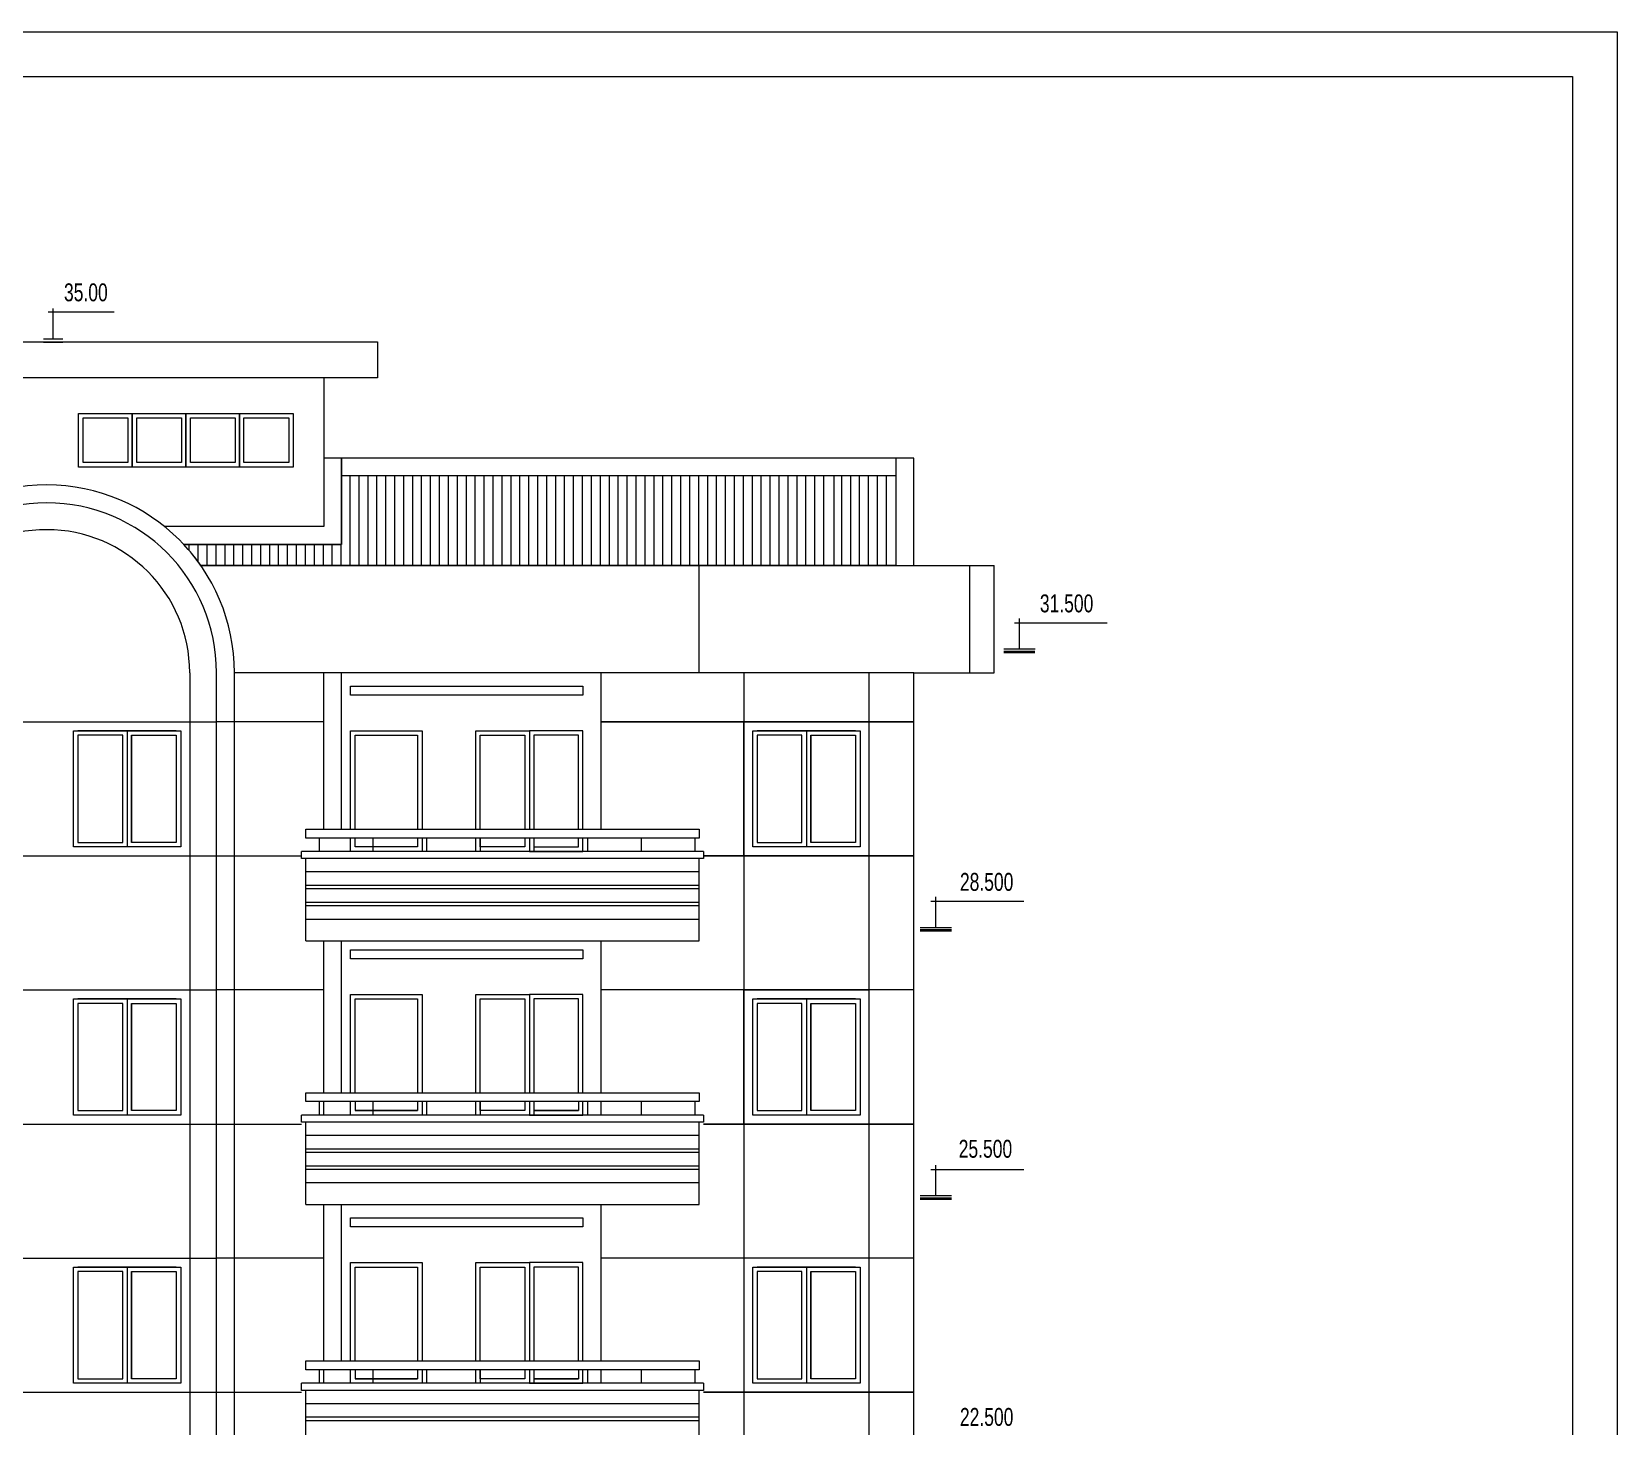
# Model space of a CAD drawing. Header units: millimetres. Extents: x 67970 to 141970, y -58804 to -6404.
# Drawn here: x 124230 to 141970, y -22008 to -6404 of the extents above; entities that cross this region are included whole.
import ezdxf

# ---------------------------------------------------------------- set-up
doc = ezdxf.new("R2010")
doc.units = ezdxf.units.MM
doc.header["$LTSCALE"] = 200
doc.header["$MEASUREMENT"] = 0
for name, color, linetype in [('DIM', 4, 'CONTINUOUS'), ('MDUNG', 3, 'CONTINUOUS'), ('TEXT', 7, 'CONTINUOUS')]:
    doc.layers.add(name, color=color, linetype=linetype)
doc.styles.add('DIM', font='VHELVEN.TTF')

msp = doc.modelspace()

# ---------------------------------------------------------------- linework, layer by layer
at = {"layer": 'DIM', "color": 2, "linetype": 'Continuous'}
for p, q in [((124754.9, -10676.2), (125354.9, -10676.2)), ((124754.9, -11276.2), (124754.9, -10676.2)), ((124804.9, -10726.2), (125304.9, -10726.2)), ((124804.9, -11226.2), (124804.9, -10726.2)), ((125304.9, -10726.2), (125304.9, -11226.2)), ((125354.9, -10676.2), (125354.9, -11276.2)), ((125354.9, -10676.2), (125954.9, -10676.2)), ((125354.9, -11276.2), (125354.9, -10676.2)), ((125404.9, -10726.2), (125904.9, -10726.2)), ((125404.9, -11226.2), (125404.9, -10726.2)), ((125904.9, -10726.2), (125904.9, -11226.2)), ((125954.9, -10676.2), (126554.9, -10676.2)), ((125954.9, -11276.2), (125954.9, -10676.2)), ((125954.9, -10676.2), (125954.9, -11276.2)), ((126004.9, -10726.2), (126504.9, -10726.2)), ((126004.9, -11226.2), (126004.9, -10726.2)), ((126504.9, -10726.2), (126504.9, -11226.2)), ((126554.9, -10676.2), (126554.9, -11276.2)), ((126554.9, -10676.2), (127154.9, -10676.2)), ((126554.9, -11276.2), (126554.9, -10676.2)), ((126604.9, -10726.2), (127104.9, -10726.2)), ((126604.9, -11226.2), (126604.9, -10726.2)), ((127104.9, -10726.2), (127104.9, -11226.2)), ((127154.9, -10676.2), (127154.9, -11276.2)), ((125354.9, -11276.2), (124754.9, -11276.2)), ((125304.9, -11226.2), (124804.9, -11226.2)), ((125954.9, -11276.2), (125354.9, -11276.2)), ((125904.9, -11226.2), (125404.9, -11226.2)), ((126554.9, -11276.2), (125954.9, -11276.2)), ((126504.9, -11226.2), (126004.9, -11226.2)), ((127154.9, -11276.2), (126554.9, -11276.2)), ((127104.9, -11226.2), (126604.9, -11226.2)), ((125847.7, -14226.2), (124747.7, -14226.2)), ((125297.7, -14226.2), (125297.7, -15526.2)), ((125347.7, -14276.2), (125347.7, -15476.2)), ((133447.7, -14226.2), (132347.7, -14226.2)), ((132897.7, -14226.2), (132897.7, -15526.2)), ((132947.7, -14276.2), (132947.7, -15476.2)), ((125847.7, -17226.2), (124747.7, -17226.2)), ((125297.7, -17226.2), (125297.7, -18526.2)), ((125347.7, -17276.2), (125347.7, -18476.2)), ((133447.7, -17226.2), (132347.7, -17226.2)), ((132897.7, -17226.2), (132897.7, -18526.2)), ((132947.7, -17276.2), (132947.7, -18476.2)), ((125847.7, -20226.2), (124747.7, -20226.2)), ((125297.7, -20226.2), (125297.7, -21526.2)), ((125347.7, -20276.2), (125347.7, -21476.2)), ((133447.7, -20226.2), (132347.7, -20226.2)), ((132897.7, -20226.2), (132897.7, -21526.2)), ((132947.7, -20276.2), (132947.7, -21476.2))]:
    msp.add_line(p, q, dxfattribs=at)
at = {"layer": 'DIM', "color": 4}
for p, q in [((127792.8, -12376.2), (127792.8, -11374.3)), ((127892.8, -12376.2), (127892.8, -11374.3)), ((127992.8, -12376.2), (127992.8, -11374.3)), ((128092.8, -12376.2), (128092.8, -11374.3)), ((128192.8, -12376.2), (128192.8, -11374.3)), ((128292.8, -12376.2), (128292.8, -11374.3)), ((128392.8, -12376.2), (128392.8, -11374.3)), ((128492.8, -12376.2), (128492.8, -11374.3)), ((128592.8, -12376.2), (128592.8, -11374.3)), ((128692.8, -12376.2), (128692.8, -11374.3)), ((128792.8, -12376.2), (128792.8, -11374.3)), ((128892.8, -12376.2), (128892.8, -11374.3)), ((128992.8, -12376.2), (128992.8, -11374.3)), ((129092.8, -12376.2), (129092.8, -11374.3)), ((129192.8, -12376.2), (129192.8, -11374.3)), ((129292.8, -12376.2), (129292.8, -11374.3)), ((129392.8, -12376.2), (129392.8, -11374.3)), ((129492.8, -12376.2), (129492.8, -11374.3)), ((129592.8, -12376.2), (129592.8, -11374.3)), ((129692.8, -12376.2), (129692.8, -11374.3)), ((129792.8, -12376.2), (129792.8, -11374.3)), ((129892.8, -12376.2), (129892.8, -11374.3)), ((129992.8, -12376.2), (129992.8, -11374.3)), ((130092.8, -12376.2), (130092.8, -11374.3)), ((130192.8, -12376.2), (130192.8, -11374.3)), ((130292.8, -12376.2), (130292.8, -11374.3)), ((130392.8, -12376.2), (130392.8, -11374.3)), ((130492.8, -12376.2), (130492.8, -11374.3)), ((130592.8, -12376.2), (130592.8, -11374.3)), ((130692.8, -12376.2), (130692.8, -11374.3)), ((130792.8, -12376.2), (130792.8, -11374.3)), ((130892.8, -12376.2), (130892.8, -11374.3)), ((130992.8, -12376.2), (130992.8, -11374.3)), ((131092.8, -12376.2), (131092.8, -11374.3)), ((131192.8, -12376.2), (131192.8, -11374.3)), ((131292.8, -12376.2), (131292.8, -11374.3)), ((131392.8, -12376.2), (131392.8, -11374.3)), ((131492.8, -12376.2), (131492.8, -11374.3)), ((131592.8, -12376.2), (131592.8, -11374.3)), ((131692.8, -12376.2), (131692.8, -11374.3)), ((131792.8, -12376.2), (131792.8, -11374.3)), ((131892.8, -12376.2), (131892.8, -11374.3)), ((131992.8, -12376.2), (131992.8, -11374.3)), ((132092.8, -12376.2), (132092.8, -11374.3)), ((132192.8, -12376.2), (132192.8, -11374.3)), ((132292.8, -12376.2), (132292.8, -11374.3)), ((132392.8, -12376.2), (132392.8, -11374.3)), ((132492.8, -12376.2), (132492.8, -11374.3)), ((132592.8, -12376.2), (132592.8, -11374.3)), ((132692.8, -12376.2), (132692.8, -11374.3)), ((132792.8, -12376.2), (132792.8, -11374.3)), ((132892.8, -12376.2), (132892.8, -11374.3)), ((132992.8, -12376.2), (132992.8, -11374.3)), ((133092.8, -12376.2), (133092.8, -11374.3)), ((133207.2, -12376.2), (133207.2, -11374.3)), ((133292.8, -12376.2), (133292.8, -11374.3)), ((133392.8, -12376.2), (133392.8, -11374.3)), ((133492.8, -12376.2), (133492.8, -11374.3)), ((133592.8, -12376.2), (133592.8, -11374.3)), ((133692.8, -12376.2), (133692.8, -11374.3)), ((133792.8, -12376.2), (133792.8, -11374.3)), ((127697.7, -11676.2), (127697.7, -12140.5)), ((127697.7, -12140.5), (125930.3, -12140.5)), ((127697.7, -12140.5), (125930.3, -12140.5)), ((127697.7, -12140.5), (125930.3, -12140.5)), ((125930.3, -12140.5), (127697.7, -12140.5)), ((125992.8, -12210.2), (125992.8, -12140.5)), ((126092.8, -12336.5), (126092.8, -12140.5)), ((126192.8, -12376.2), (126192.8, -12140.5)), ((126292.8, -12376.2), (126292.8, -12140.5)), ((126392.8, -12376.2), (126392.8, -12140.5)), ((126492.8, -12376.2), (126492.8, -12140.5)), ((126592.8, -12376.2), (126592.8, -12140.5)), ((126692.8, -12376.2), (126692.8, -12140.5)), ((126792.8, -12376.2), (126792.8, -12140.5)), ((126892.8, -12376.2), (126892.8, -12140.5)), ((126992.8, -12376.2), (126992.8, -12140.5)), ((127092.8, -12376.2), (127092.8, -12140.5)), ((127192.8, -12376.2), (127192.8, -12140.5)), ((127292.8, -12376.2), (127292.8, -12140.5)), ((127392.8, -12376.2), (127392.8, -12140.5)), ((127492.8, -12376.2), (127492.8, -12140.5)), ((127592.8, -12376.2), (127592.8, -12140.5)), ((127692.8, -12376.2), (127692.8, -12140.5)), ((127797.7, -13826.2), (127797.7, -13726.2)), ((127797.7, -13726.2), (130397.7, -13726.2)), ((127797.7, -13826.2), (127797.7, -13726.2)), ((127797.7, -13726.2), (130397.7, -13726.2)), ((130397.7, -13826.2), (127797.7, -13826.2)), ((130397.7, -13826.2), (127797.7, -13826.2)), ((130397.7, -13726.2), (130397.7, -13826.2)), ((130397.7, -13726.2), (130397.7, -13826.2)), ((127797.7, -15326.2), (127797.7, -14226.2)), ((127797.7, -14226.2), (128597.7, -14226.2)), ((127797.7, -15326.2), (127797.7, -14226.2)), ((127797.7, -14226.2), (128597.7, -14226.2)), ((127847.7, -15326.2), (127847.7, -14276.2)), ((127847.7, -14276.2), (128547.7, -14276.2)), ((127847.7, -15326.2), (127847.7, -14276.2)), ((127847.7, -14276.2), (128547.7, -14276.2)), ((128547.7, -14276.2), (128547.7, -15326.2)), ((128547.7, -14276.2), (128547.7, -15326.2)), ((128597.7, -14226.2), (128597.7, -15326.2)), ((128597.7, -14226.2), (128597.7, -15326.2)), ((129197.7, -15326.2), (129197.7, -14226.2)), ((129197.7, -14226.2), (129797.7, -14226.2)), ((129197.7, -15326.2), (129197.7, -14226.2)), ((129197.7, -14226.2), (129797.7, -14226.2)), ((129247.7, -15326.2), (129247.7, -14276.2)), ((129247.7, -14276.2), (129747.7, -14276.2)), ((129247.7, -15326.2), (129247.7, -14276.2)), ((129247.7, -14276.2), (129747.7, -14276.2)), ((129747.7, -14276.2), (129747.7, -15326.2)), ((129747.7, -14276.2), (129747.7, -15326.2)), ((130397.7, -14226.2), (129797.7, -14226.2)), ((129797.7, -14226.2), (129797.7, -15326.2)), ((130397.7, -14226.2), (129797.7, -14226.2)), ((129797.7, -14226.2), (129797.7, -15326.2)), ((129797.7, -14226.2), (129797.7, -15326.2)), ((129797.7, -14226.2), (129797.7, -15326.2)), ((130347.7, -14276.2), (129847.7, -14276.2)), ((129847.7, -14276.2), (129847.7, -15326.2)), ((130347.7, -14276.2), (129847.7, -14276.2)), ((129847.7, -14276.2), (129847.7, -15326.2)), ((130347.7, -15326.2), (130347.7, -14276.2)), ((130347.7, -15326.2), (130347.7, -14276.2)), ((130397.7, -15326.2), (130397.7, -14226.2)), ((130397.7, -15326.2), (130397.7, -14226.2)), ((127297.7, -15426.2), (127297.7, -15326.2)), ((127447.7, -15428.2), (127447.7, -15576.2)), ((127797.7, -15576.2), (127797.7, -15426.2)), ((127847.7, -15526.2), (127847.7, -15426.2)), ((128047.7, -15428.2), (128047.7, -15576.2)), ((128547.7, -15426.2), (128547.7, -15526.2)), ((128597.7, -15426.2), (128597.7, -15576.2)), ((128647.7, -15428.2), (128647.7, -15576.2)), ((129197.7, -15576.2), (129197.7, -15426.2)), ((129247.7, -15526.2), (129247.7, -15426.2)), ((129247.7, -15428.2), (129247.7, -15576.2)), ((129747.7, -15426.2), (129747.7, -15526.2)), ((129797.7, -15426.2), (129797.7, -15576.2)), ((129797.7, -15426.2), (129797.7, -15576.2)), ((129847.7, -15426.2), (129847.7, -15526.2)), ((129847.7, -15428.2), (129847.7, -15576.2)), ((130347.7, -15526.2), (130347.7, -15426.2)), ((130397.7, -15576.2), (130397.7, -15426.2)), ((130447.7, -15428.2), (130447.7, -15576.2)), ((131047.7, -15428.2), (131047.7, -15576.2)), ((131647.7, -15428.2), (131647.7, -15576.2)), ((131747.7, -15576.2), (127247.7, -15576.2)), ((127247.7, -15656.2), (127247.7, -15576.2)), ((128597.7, -15576.2), (127797.7, -15576.2)), ((128547.7, -15526.2), (127847.7, -15526.2)), ((129797.7, -15576.2), (129197.7, -15576.2)), ((129747.7, -15526.2), (129247.7, -15526.2)), ((129797.7, -15576.2), (130397.7, -15576.2)), ((129847.7, -15526.2), (130347.7, -15526.2)), ((131747.7, -15576.2), (131747.7, -15656.2)), ((131747.7, -15656.2), (127247.7, -15656.2)), ((127297.7, -16576.2), (127297.7, -15656.2)), ((131697.7, -16576.2), (131697.7, -15656.2)), ((131697.7, -15806.2), (127297.7, -15806.2)), ((131697.7, -15956.2), (127297.7, -15956.2)), ((131697.7, -15996.2), (127297.7, -15996.2)), ((131697.7, -16146.2), (127297.7, -16146.2)), ((131697.7, -16186.2), (127297.7, -16186.2)), ((131697.7, -16336.2), (127297.7, -16336.2)), ((127297.7, -16576.2), (131697.7, -16576.2)), ((127797.7, -16776.2), (127797.7, -16676.2)), ((127797.7, -16676.2), (130397.7, -16676.2)), ((130397.7, -16776.2), (127797.7, -16776.2)), ((130397.7, -16676.2), (130397.7, -16776.2)), ((127797.7, -18276.2), (127797.7, -17176.2)), ((127797.7, -17176.2), (128597.7, -17176.2)), ((128597.7, -17176.2), (128597.7, -18276.2)), ((129197.7, -18276.2), (129197.7, -17176.2)), ((129197.7, -17176.2), (129797.7, -17176.2)), ((130397.7, -17176.2), (129797.7, -17176.2)), ((129797.7, -17176.2), (129797.7, -18276.2)), ((129797.7, -17176.2), (129797.7, -18276.2)), ((130397.7, -18276.2), (130397.7, -17176.2)), ((127847.7, -18276.2), (127847.7, -17226.2)), ((127847.7, -17226.2), (128547.7, -17226.2)), ((128547.7, -17226.2), (128547.7, -18276.2)), ((129247.7, -18276.2), (129247.7, -17226.2)), ((129247.7, -17226.2), (129747.7, -17226.2)), ((129747.7, -17226.2), (129747.7, -18276.2)), ((130347.7, -17226.2), (129847.7, -17226.2)), ((129847.7, -17226.2), (129847.7, -18276.2)), ((130347.7, -18276.2), (130347.7, -17226.2)), ((127297.7, -18376.2), (127297.7, -18276.2)), ((127447.7, -18378.2), (127447.7, -18526.2)), ((127797.7, -18526.2), (127797.7, -18376.2)), ((127847.7, -18376.2), (127847.7, -18476.2)), ((128047.7, -18378.2), (128047.7, -18526.2)), ((128547.7, -18376.2), (128547.7, -18476.2)), ((128597.7, -18376.2), (128597.7, -18526.2)), ((128647.7, -18378.2), (128647.7, -18526.2)), ((129197.7, -18526.2), (129197.7, -18376.2)), ((129247.7, -18476.2), (129247.7, -18376.2)), ((129247.7, -18378.2), (129247.7, -18526.2)), ((129747.7, -18376.2), (129747.7, -18476.2)), ((129797.7, -18376.2), (129797.7, -18526.2)), ((129797.7, -18376.2), (129797.7, -18526.2)), ((129847.7, -18376.2), (129847.7, -18476.2)), ((129847.7, -18378.2), (129847.7, -18526.2)), ((130347.7, -18376.2), (130347.7, -18476.2)), ((130397.7, -18526.2), (130397.7, -18376.2)), ((130447.7, -18378.2), (130447.7, -18526.2)), ((130597.7, -18376.2), (130597.7, -18526.2)), ((131047.7, -18378.2), (131047.7, -18526.2)), ((131647.7, -18378.2), (131647.7, -18526.2)), ((131747.7, -18526.2), (127247.7, -18526.2)), ((127247.7, -18606.2), (127247.7, -18526.2)), ((131747.7, -18606.2), (127247.7, -18606.2)), ((127297.7, -19526.2), (127297.7, -18606.2)), ((128597.7, -18526.2), (127797.7, -18526.2)), ((127847.7, -18476.2), (128547.7, -18476.2)), ((128547.7, -18476.2), (127847.7, -18476.2)), ((129797.7, -18526.2), (129197.7, -18526.2)), ((129747.7, -18476.2), (129247.7, -18476.2)), ((129797.7, -18526.2), (130397.7, -18526.2)), ((130347.7, -18476.2), (129847.7, -18476.2)), ((129847.7, -18476.2), (130347.7, -18476.2)), ((131697.7, -19526.2), (131697.7, -18606.2)), ((131747.7, -18526.2), (131747.7, -18606.2)), ((131697.7, -18756.2), (127297.7, -18756.2)), ((131697.7, -18906.2), (127297.7, -18906.2)), ((131697.7, -18946.2), (127297.7, -18946.2)), ((131697.7, -19096.2), (127297.7, -19096.2)), ((131697.7, -19136.2), (127297.7, -19136.2)), ((131697.7, -19286.2), (127297.7, -19286.2)), ((127297.7, -19526.2), (131697.7, -19526.2)), ((127297.7, -21376.2), (127297.7, -21276.2)), ((127447.7, -21378.2), (127447.7, -21526.2)), ((127497.7, -21526.2), (127497.7, -21376.2)), ((128047.7, -21378.2), (128047.7, -21526.2)), ((128647.7, -21378.2), (128647.7, -21526.2)), ((129247.7, -21378.2), (129247.7, -21526.2)), ((129847.7, -21378.2), (129847.7, -21526.2)), ((130447.7, -21378.2), (130447.7, -21526.2)), ((130597.7, -21376.2), (130597.7, -21526.2)), ((131047.7, -21378.2), (131047.7, -21526.2)), ((131647.7, -21378.2), (131647.7, -21526.2)), ((131747.7, -21526.2), (127247.7, -21526.2)), ((127247.7, -21606.2), (127247.7, -21526.2)), ((131747.7, -21606.2), (127247.7, -21606.2)), ((127297.7, -22526.2), (127297.7, -21606.2)), ((131697.7, -22526.2), (131697.7, -21606.2)), ((131747.7, -21526.2), (131747.7, -21606.2)), ((131697.7, -21756.2), (127297.7, -21756.2)), ((131697.7, -21906.2), (127297.7, -21906.2)), ((131697.7, -21946.2), (127297.7, -21946.2))]:
    msp.add_line(p, q, dxfattribs=at)
at = {"layer": 'DIM', "color": 2, "linetype": 'Continuous'}
for points in [[(124697.7, -14226.2), (125897.7, -14226.2), (125897.7, -15526.2), (124697.7, -15526.2)], [(124747.7, -14276.2), (124747.7, -15476.2), (125247.7, -15476.2), (125247.7, -14276.2)], [(125847.7, -14276.2), (125847.7, -15476.2), (125347.7, -15476.2), (125347.7, -14276.2)], [(132297.7, -14226.2), (133497.7, -14226.2), (133497.7, -15526.2), (132297.7, -15526.2)], [(132347.7, -14276.2), (132347.7, -15476.2), (132847.7, -15476.2), (132847.7, -14276.2)], [(133447.7, -14276.2), (133447.7, -15476.2), (132947.7, -15476.2), (132947.7, -14276.2)], [(124697.7, -17226.2), (125897.7, -17226.2), (125897.7, -18526.2), (124697.7, -18526.2)], [(124747.7, -17276.2), (124747.7, -18476.2), (125247.7, -18476.2), (125247.7, -17276.2)], [(125847.7, -17276.2), (125847.7, -18476.2), (125347.7, -18476.2), (125347.7, -17276.2)], [(132297.7, -17226.2), (133497.7, -17226.2), (133497.7, -18526.2), (132297.7, -18526.2)], [(132347.7, -17276.2), (132347.7, -18476.2), (132847.7, -18476.2), (132847.7, -17276.2)], [(133447.7, -17276.2), (133447.7, -18476.2), (132947.7, -18476.2), (132947.7, -17276.2)], [(124697.7, -20226.2), (125897.7, -20226.2), (125897.7, -21526.2), (124697.7, -21526.2)], [(124747.7, -20276.2), (124747.7, -21476.2), (125247.7, -21476.2), (125247.7, -20276.2)], [(125847.7, -20276.2), (125847.7, -21476.2), (125347.7, -21476.2), (125347.7, -20276.2)], [(132297.7, -20226.2), (133497.7, -20226.2), (133497.7, -21526.2), (132297.7, -21526.2)], [(132347.7, -20276.2), (132347.7, -21476.2), (132847.7, -21476.2), (132847.7, -20276.2)], [(133447.7, -20276.2), (133447.7, -21476.2), (132947.7, -21476.2), (132947.7, -20276.2)]]:
    msp.add_lwpolyline(points, close=True, dxfattribs=at)
at = {"layer": 'DIM', "color": 4}
for points in [[(127297.7, -15326.2), (131697.7, -15326.2), (131697.7, -15426.2), (127297.7, -15426.2)], [(127297.7, -18276.2), (131697.7, -18276.2), (131697.7, -18376.2), (127297.7, -18376.2)], [(127797.7, -21276.2), (127797.7, -20176.2), (128597.7, -20176.2), (128597.7, -21276.2)], [(129197.7, -21276.2), (129197.7, -20176.2), (129797.7, -20176.2), (129797.7, -21276.2)], [(130397.7, -21276.2), (130397.7, -20176.2), (129797.7, -20176.2), (129797.7, -21276.2)], [(127847.7, -21276.2), (127847.7, -20226.2), (128547.7, -20226.2), (128547.7, -21276.2)], [(129247.7, -21276.2), (129247.7, -20226.2), (129747.7, -20226.2), (129747.7, -21276.2)], [(130347.7, -21276.2), (130347.7, -20226.2), (129847.7, -20226.2), (129847.7, -21276.2)], [(127297.7, -21276.2), (131697.7, -21276.2), (131697.7, -21376.2), (127297.7, -21376.2)], [(127797.7, -21526.2), (127797.7, -21376.2)], [(128597.7, -21376.2), (128597.7, -21526.2), (127797.7, -21526.2)], [(128547.7, -21376.2), (128547.7, -21476.2), (127847.7, -21476.2)], [(127847.7, -21376.2), (127847.7, -21476.2), (128547.7, -21476.2)], [(129197.7, -21526.2), (129197.7, -21376.2)], [(129797.7, -21376.2), (129797.7, -21526.2), (129197.7, -21526.2)], [(129247.7, -21476.2), (129247.7, -21376.2)], [(129747.7, -21376.2), (129747.7, -21476.2), (129247.7, -21476.2)], [(129797.7, -21376.2), (129797.7, -21526.2), (130397.7, -21526.2)], [(129847.7, -21376.2), (129847.7, -21476.2), (130347.7, -21476.2)], [(130347.7, -21376.2), (130347.7, -21476.2), (129847.7, -21476.2)], [(130397.7, -21526.2), (130397.7, -21376.2)]]:
    msp.add_lwpolyline(points, dxfattribs=at)
msp.add_lwpolyline([(130397.7, -19676.2), (130397.7, -19776.2), (127797.7, -19776.2), (127797.7, -19676.2)], close=True, dxfattribs=at)
msp.add_arc((124397.7, -13576.2), 2100, 34.8499, 43.13137, dxfattribs=at)
at = {"layer": 'MDUNG', "color": 3}
for p, q in [((120697.7, -9876.2), (128097.7, -9876.2)), ((120697.7, -9876.2), (128097.7, -9876.2)), ((128097.7, -9876.2), (128097.7, -10276.2)), ((128097.7, -10276.2), (120697.7, -10276.2)), ((127497.7, -10276.2), (127497.7, -11940.5)), ((134097.7, -11174.3), (127497.7, -11174.3)), ((127697.7, -11174.3), (127697.7, -12140.5)), ((127697.7, -12140.5), (127697.7, -11174.3)), ((134097.7, -12376.2), (134097.7, -11174.3)), ((133897.7, -11374.3), (127697.7, -11374.3)), ((127497.7, -11940.5), (125714.7, -11940.5)), ((127497.7, -11940.5), (125714.7, -11940.5)), ((126121.1, -12376.2), (134997.7, -12376.2)), ((126121.1, -12376.2), (133897.7, -12376.2)), ((133897.7, -12376.2), (126121.1, -12376.2)), ((131697.7, -13576.2), (131697.7, -12376.2)), ((134726.7, -13576.2), (134726.7, -12376.2)), ((134997.7, -13576.2), (134997.7, -12376.2)), ((125997.7, -13576.2), (125997.7, -14126.2)), ((126297.7, -16726.2), (126297.7, -13576.2)), ((126497.7, -16576.2), (126497.7, -13576.2)), ((134097.7, -13576.2), (126497.7, -13576.2)), ((127697.7, -15326.2), (127697.7, -13576.2)), ((127697.7, -15326.2), (127697.7, -13576.2)), ((130597.7, -13576.2), (130597.7, -15326.2)), ((130597.7, -13576.2), (130597.7, -15326.2)), ((132197.7, -13576.2), (132197.7, -45076.2)), ((133597.7, -13576.2), (133597.7, -45076.2)), ((134097.7, -16726.2), (134097.7, -13576.2)), ((134097.7, -13576.2), (134997.7, -13576.2)), ((122497.7, -14126.2), (126297.7, -14126.2)), ((125997.7, -14126.2), (125997.7, -40863.3)), ((127497.7, -14126.2), (126297.7, -14126.2)), ((134097.7, -14126.2), (130597.7, -14126.2)), ((130597.7, -14126.2), (134097.7, -14126.2)), ((134097.7, -14126.2), (130597.7, -14126.2)), ((122497.7, -15626.2), (126297.7, -15626.2)), ((126297.7, -15626.2), (127247.7, -15626.2)), ((131747.7, -15626.2), (134097.7, -15626.2)), ((134097.7, -15626.2), (131747.7, -15626.2)), ((126297.7, -19726.2), (126297.7, -16576.2)), ((126497.7, -19726.2), (126497.7, -16576.2)), ((127697.7, -18276.2), (127697.7, -16576.2)), ((130597.7, -16576.2), (130597.7, -18276.2)), ((134097.7, -19726.2), (134097.7, -16576.2)), ((122497.7, -17126.2), (126297.7, -17126.2)), ((127497.7, -17126.2), (126297.7, -17126.2)), ((134097.7, -17126.2), (130597.7, -17126.2)), ((122497.7, -18626.2), (126297.7, -18626.2)), ((126297.7, -18626.2), (127247.7, -18626.2)), ((131747.7, -18626.2), (134097.7, -18626.2)), ((134097.7, -18626.2), (131747.7, -18626.2)), ((134097.7, -18626.2), (131956.8, -18626.2)), ((126297.7, -22726.2), (126297.7, -19576.2)), ((126497.7, -22726.2), (126497.7, -19576.2)), ((127697.7, -21276.2), (127697.7, -19526.2)), ((130597.7, -19526.2), (130597.7, -21276.2)), ((134097.7, -22726.2), (134097.7, -19576.2)), ((122497.7, -20126.2), (126297.7, -20126.2)), ((127497.7, -20126.2), (126297.7, -20126.2)), ((134097.7, -20126.2), (130597.7, -20126.2)), ((122497.7, -21626.2), (126297.7, -21626.2)), ((126297.7, -21626.2), (127247.7, -21626.2)), ((134097.7, -21626.2), (131747.7, -21626.2)), ((131747.7, -21626.2), (134097.7, -21626.2)), ((134097.7, -21626.2), (131956.8, -21626.2))]:
    msp.add_line(p, q, dxfattribs=at)
at = {"layer": 'MDUNG', "color": 3, "linetype": 'Continuous'}
msp.add_line((133897.7, -11174.3), (133897.7, -12376.2), dxfattribs=at)
at = {"layer": 'MDUNG'}
for p, q in [((127497.7, -15326.2), (127497.7, -13576.2)), ((127497.7, -15326.2), (127497.7, -13576.2)), ((127497.7, -18276.2), (127497.7, -16576.2)), ((127497.7, -18526.2), (127497.7, -18376.2)), ((127497.7, -21276.2), (127497.7, -19526.2))]:
    msp.add_line(p, q, dxfattribs=at)
at = {"layer": 'MDUNG', "color": 3}
for points in [[(141969.7, -58804.3), (67969.7, -58804.3), (67969.7, -6404.3), (141969.7, -6404.3)], [(141469.7, -58304.3), (68469.7, -58304.3), (68469.7, -6904.3), (141469.7, -6904.3)]]:
    msp.add_lwpolyline(points, close=True, dxfattribs=at)
at = {"layer": 'MDUNG', "color": 3, "linetype": 'Continuous'}
for points in [[(132197.7, -14126.2), (133597.7, -14126.2), (133597.7, -15626.2), (132197.7, -15626.2)], [(132197.7, -17126.2), (133597.7, -17126.2), (133597.7, -18626.2), (132197.7, -18626.2)]]:
    msp.add_lwpolyline(points, close=True, dxfattribs=at)
at = {"layer": 'MDUNG', "color": 3}
for radius in [2100, 1900, 1600]:
    msp.add_arc((124397.7, -13576.2), radius, 0, 180, dxfattribs=at)
at = {"layer": 'TEXT'}
for p, q in [((124415.1, -9540), (125153, -9540)), ((124471, -9692), (124471, -9501.6)), ((124471, -9842), (124471, -9692)), ((124362.4, -9842), (124579.5, -9842)), ((124362.4, -9876.6), (124579.5, -9876.6)), ((135224.7, -13018.1), (136263.4, -13018.1)), ((134289.5, -16134), (135328.2, -16134)), ((134289.5, -19134), (135328.2, -19134))]:
    msp.add_line(p, q, dxfattribs=at)
at = {"layer": 'TEXT', "color": 7}
for p, q in [((135280.5, -13160.2), (135280.5, -12969.8)), ((135280.5, -13310.2), (135280.5, -13160.2)), ((134345.3, -16276.2), (134345.3, -16085.7)), ((134345.3, -16426.2), (134345.3, -16276.2)), ((134345.3, -19276.2), (134345.3, -19085.7)), ((134345.3, -19276.2), (134345.3, -19085.7)), ((134345.3, -19426.2), (134345.3, -19276.2)), ((134345.3, -19426.2), (134345.3, -19276.2))]:
    msp.add_line(p, q, dxfattribs=at)
for points in [[(135280.5, -13310.2, 0, 150, 0), (135280.5, -13160.2, 0, 0, 0), (135280.5, -12969.8, 20, 20, 0)], [(134345.3, -16426.2, 0, 150, 0), (134345.3, -16276.2, 0, 0, 0), (134345.3, -16085.7, 20, 20, 0)], [(134345.3, -19426.2, 0, 150, 0), (134345.3, -19276.2, 0, 0, 0), (134345.3, -19085.7, 20, 20, 0)]]:
    msp.add_lwpolyline(points, format="xyseb", dxfattribs=at)
at = {"layer": 'TEXT', "const_width": 30}
for points in [[(135104.9, -13344.8), (135456, -13344.8)], [(134169.7, -16460.8), (134520.9, -16460.8)], [(134169.7, -19460.8), (134520.9, -19460.8)]]:
    msp.add_lwpolyline(points, dxfattribs=at)
at = {"layer": 'TEXT'}
for points in [[(135104.9, -13310.2), (135456, -13310.2)], [(134169.7, -16426.2), (134520.9, -16426.2)], [(134169.7, -19426.2), (134520.9, -19426.2)]]:
    msp.add_lwpolyline(points, dxfattribs=at)

# ---------------------------------------------------------------- texts
at = {"layer": 'TEXT', "color": 7, "style": 'DIM', "width": 0.7}
for tag, p in [('35.00', (124591.2, -9420.5)), ('31.500', (135509.5, -12901)), ('28.500', (134615, -16016.9)), ('25.500', (134601.5, -19003.4)), ('22.500', (134615, -22003.4))]:
    msp.add_attdef(tag, p, '', height=200, dxfattribs=at)

doc.saveas('drawing.dxf')
